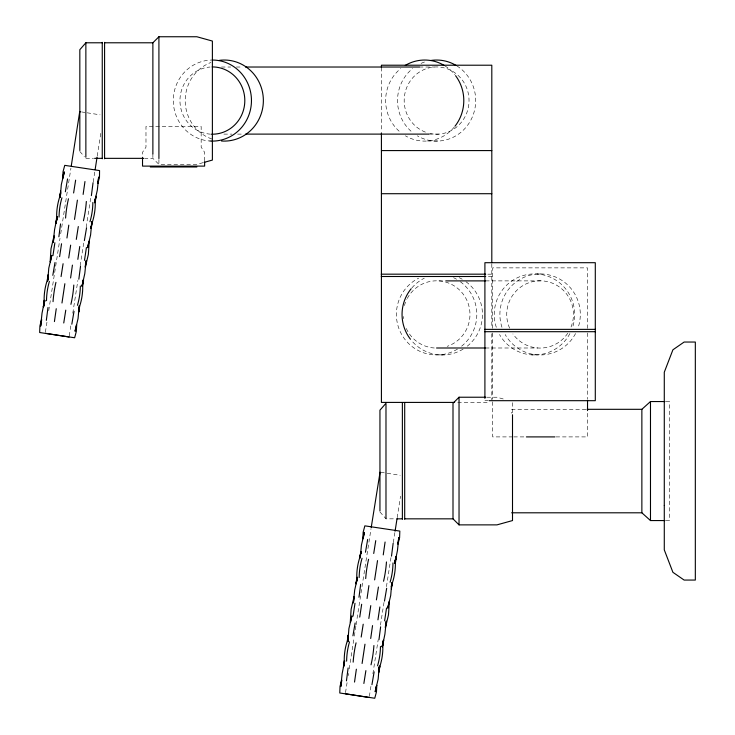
<?xml version="1.0" encoding="UTF-8"?>
<svg xmlns="http://www.w3.org/2000/svg" width="735" height="735" viewBox="0 0 735 735"><rect width="100%" height="100%" fill="white"/><g stroke="black" fill="none" stroke-linecap="round" stroke-linejoin="round"><path stroke-width="0.55" stroke-dasharray="3.67 2.76" d="M45.395 332.156L46.985 321.976M48.74 310.666L60.004 238.296M60.711 233.776L70.918 168.186M69.255 335.867L70.845 325.688M72.774 313.248L77.882 280.458M80.17 265.758L83.864 242.008M86.151 227.308L90.91 196.778M93.198 182.078L94.778 171.898M97.24 156.068L101.118 131.188M345.514 692.636L347.278 681.336M348.151 675.676L348.509 673.416M349.208 668.896L354.141 637.227M354.316 636.097L355.896 625.926M356.071 624.796L371.037 528.676M369.374 696.357L371.138 685.048M372.893 673.738L378.176 639.817M380.464 625.108L384.157 601.368M386.445 586.668L391.02 557.268M393.308 542.568L394.897 532.388M397.185 517.688L400.529 496.199M203.071 162.665L196.861 164.383L158.916 164.383L152.88 158.347L145.016 158.347M221.483 67.023L230.643 67.023M236.358 67.023L242.081 67.023M419.4 67.023L434.275 67.023M223.872 134.11L231.883 134.11M237.598 134.11L243.322 134.11M428.652 134.11L438.951 134.11M209.567 140.991L211.735 140.991M427.531 140.991L439.429 140.991M85.866 158.347L93.52 158.347M537.267 274.008L542.917 274.008M487.764 274.173L491.972 274.173L491.972 276.498L487.764 276.498M438.942 280.889L444.629 280.889M485.569 280.889L542.43 280.889M485.449 347.995L537.763 347.995M439.42 354.876L445.07 354.876M531.635 354.876L537.285 354.876M486.938 397.231L496.979 397.231L505.257 399.537M484.907 400.685L488.058 400.685M666.112 401.549L669.456 401.549L669.456 519.415L669.456 520.564L666.112 520.564M457.73 402.412L487.599 402.412M585.887 409.312L511.643 409.312L511.643 413.245M512.718 436.902L492.671 436.902L492.671 400.354M513.747 436.902L525.286 436.902M556.028 436.902L587.531 436.902L587.531 411.784M379.949 511.937L385.985 518.837L395.816 518.837M81.732 111.959L85.021 112.473M87.079 112.795L100.079 114.816M380.739 472.274L385.14 472.954M387.198 473.276L400.198 475.306M79.83 151.447L84.36 156.628M587.531 328.407L587.531 267.871L492.671 267.871L492.671 328.407M587.531 332.973L587.531 399.215M512.506 402.688L512.506 414.751M492.671 332.973L492.671 399.215M491.807 263.911L491.807 328.012M491.807 333.727L491.807 400.125M385.985 517.725L385.985 518.837M381.419 67.501L381.419 131.749M204.624 160.8L204.624 152.31L201.169 147.138L201.169 126.438L145.98 126.438L145.98 147.138L142.526 152.31L142.526 157.621M158.916 159.532L158.916 164.383M152.88 153.955L152.88 158.347M425.39 132.125A33.635 32.432 90 0 1 414.797 75.677A33.635 32.432 90 0 1 467.965 91.994A33.635 32.432 90 0 1 429.46 133.375M210.476 134.147A33.635 32.432 -90 0 1 179.956 100.796A33.635 32.432 -90 0 1 210.045 67.023M567.751 333.258A33.635 33.369 90 0 1 512.892 333.91M509.64 328.187A33.635 33.369 90 0 1 540.253 280.807A33.635 33.369 90 0 1 570.424 328.471M407.254 298.456A33.635 33.369 -90 0 1 462.15 292.806A33.635 33.369 -90 0 1 447.192 346.341M434.275 347.995A33.635 33.369 -90 0 1 406.152 328.187M403.506 318.678A33.635 33.369 -90 0 1 403.304 316.491M404.425 305.595A33.635 33.369 -90 0 1 406.749 299.43M211.753 141.092A40.535 39.084 90 0 1 173.304 101.053A40.535 39.084 90 0 1 210.816 60.068M211.818 138.988A40.535 39.084 -90 0 1 185.202 101.053A40.535 39.084 -90 0 1 210.936 62.475M456.867 65.902A40.535 39.084 -90 0 1 470.308 121.091A40.535 39.084 -90 0 1 417.296 135.81M411.04 131.225A40.535 39.084 -90 0 1 412.611 68.575M421.072 63.375A40.535 39.084 -90 0 1 426.245 61.483M444.969 65.902A40.535 39.084 -90 0 1 454.873 74.795M454.267 127.091A40.535 39.084 -90 0 1 405.398 135.81M399.142 131.216A40.535 39.084 -90 0 1 400.713 68.575M457.519 349.07A40.535 40.214 90 0 1 401.411 334.048A40.535 40.214 90 0 1 418.656 278.17M453.55 277.683A40.535 40.214 90 0 1 456.554 279.245M460.34 281.725A40.535 40.214 90 0 1 461.231 346.488M459.2 277.683A40.535 40.214 -90 0 1 462.205 279.245M465.99 281.725A40.535 40.214 -90 0 1 466.881 346.488M463.169 349.07A40.535 40.214 -90 0 1 411.168 340.149M411.903 287.863A40.535 40.214 -90 0 1 424.306 278.17M501.968 327.296A40.535 40.214 -90 0 1 540.657 273.916A40.535 40.214 -90 0 1 577.866 328.361M575.56 333.543A40.535 40.214 -90 0 1 505.184 334.554M496.318 327.296A40.535 40.214 -90 0 1 535.007 273.916A40.535 40.214 -90 0 1 572.216 328.361M569.919 333.543A40.535 40.214 -90 0 1 499.534 334.554"/><path stroke-width="1.1" d="M47.803 280.053L48.786 268.146L51.781 255.449L50.393 261.816M60.399 195.381L61.327 184.568L64.322 171.871L62.879 178.228M76.449 324.888L75.062 331.255L78.057 318.558L78.93 308.829M88.99 241.31L87.594 247.677L90.589 234.97L91.416 226.334M91.517 224.157L91.618 221.979M350.503 622.297L351.9 615.939L348.904 628.636L347.875 641.627L348.068 639.468M360.619 553.694L361.445 545.048L364.441 532.351L363.044 538.718M376.614 685.378L375.172 691.736L378.167 679.039L379.15 667.132L378.911 669.291M389.109 601.79L387.712 608.157L390.708 595.46L391.691 583.553M50.155 261.779L51.009 248.761L54.013 236.064M62.686 178.201L63.045 171.678L64.744 165.357L99.556 170.584L99.482 177.144L97.902 183.484M76.688 324.925L76.33 331.448L74.639 337.769L39.672 332.523L39.901 325.982L41.472 319.642M89.229 241.346L88.365 254.365L85.37 267.062M350.273 622.26L351.128 609.241L354.123 596.544M362.805 538.682L363.163 532.158L364.863 525.847L399.831 531.093L399.592 537.625L398.021 543.964M376.807 685.406L376.449 691.929L374.749 698.25L339.781 693.004L340.02 686.462L341.591 680.132M389.339 601.827L388.484 614.846L385.489 627.543M41.711 319.679L40.682 326.101L42.033 313.156L44.403 301.46M54.243 236.1L53.223 242.513L54.574 229.568L56.944 217.872M385.25 627.515L386.27 621.093L384.919 634.039L382.558 645.734M397.782 543.928L398.811 537.505L397.46 550.451L395.09 562.156M48.06 274.614L47.527 281.11L48.198 275.726M46.333 320.368L48.005 307.478M60.601 191.036L60.068 197.522L60.601 193.222M58.864 236.789L60.536 223.89M80.51 266.336L78.838 279.226M78.783 312.09L79.316 305.595L78.516 312.053L79.83 305.677A61.327 61.327 0 0 0 82.724 286.384L83.331 279.906L81.98 286.273L84.801 273.549L86.151 260.603L85.131 267.025M93.051 182.749L91.379 195.648M91.315 228.511L91.847 222.016L91.048 228.466L92.371 222.089A61.336 61.336 0 0 0 95.265 202.805L95.872 196.328L94.512 202.695L97.342 189.97L98.692 177.025L97.672 183.447M348.179 635.095L347.646 641.591L348.445 635.141L347.122 641.517A61.336 61.336 0 0 0 344.228 660.802L343.723 666.204L344.228 660.802M346.451 680.858L348.114 667.959M360.72 551.516L360.187 558.012L360.986 551.562L359.663 557.929A61.327 61.327 0 0 0 356.769 577.223L356.163 583.7L357.513 577.333L354.693 590.058L353.342 603.003L354.362 596.581M358.983 597.279L360.655 584.38M380.629 626.817L378.957 639.716M378.892 672.58L379.425 666.085L378.892 670.384L379.297 667.159M393.161 543.238L391.498 556.138M391.433 588.992L391.966 582.497L391.433 586.806L391.829 583.581M52.948 255.624L54.877 242.761M86.427 247.502L84.497 260.355M353.066 616.114L354.996 603.251M386.546 607.983L384.616 620.845M47.848 280.063L48.142 276.819M60.481 195.4L60.674 193.231M78.507 312.053L78.801 308.81M91.241 226.306L91.048 228.466L91.847 222.016M348.252 637.3L348.445 635.141M360.793 553.721L360.986 551.562L359.663 557.929M391.36 586.796L391.645 583.544M48.115 275.717L47.012 281.027A61.336 61.336 0 0 0 44.118 300.321L43.503 306.798L44.863 300.431L43.236 306.761M44.118 300.321L43.512 306.798L44.633 300.394M391.387 587.89L392.49 582.579A61.327 61.327 0 0 0 395.384 563.295L395.981 556.808L394.631 563.175L396.257 556.845M395.384 563.295L395.99 556.808L394.86 563.212L395.99 556.808M59.618 256.625L61.547 243.763M79.766 246.501L77.837 259.354M359.737 617.106L361.666 604.253M379.876 606.981L377.946 619.844M52.819 275.331L55.006 262.505M65.36 191.743L67.546 178.927M74.014 311.374L71.828 324.199M86.555 227.795L84.369 240.611M352.938 635.812L355.124 622.995M365.479 552.233L367.665 539.416M374.133 671.863L371.947 684.68M386.674 588.285L384.488 601.101M54.418 321.581L56.246 308.709M66.949 238.002L68.787 225.13M72.425 265.124L70.597 277.995M84.966 181.536L83.129 194.417M354.527 682.071L356.365 669.199M367.068 598.492L368.906 585.611M372.544 625.604L370.706 638.476M385.085 542.026L383.247 554.897M61.069 276.562L63.091 263.718M73.61 192.983L75.631 180.139M65.773 310.142L63.752 322.987M78.305 226.555L76.284 239.399M361.188 637.052L363.209 624.208M373.72 553.473L375.75 540.629M365.892 670.623L363.862 683.467M378.424 587.044L376.403 599.889M63.228 176.088L63.532 173.938L63.201 176.088M61.97 302.995L64.864 283.71M68.722 257.994L70.652 245.132M74.511 219.416L77.405 200.131M362.089 663.484L364.983 644.191M368.841 618.475L370.771 605.622M374.629 579.897L377.524 560.612M71.267 165.926L79.72 111.646L80.63 111.784M95.127 169.638L97.066 157.198M371.212 527.546L380.068 472.164M395.072 531.258L397.01 518.818M341.83 680.16L340.801 686.582L342.152 673.637L344.283 662.998M94.742 202.731L95.872 196.328M82.21 286.31L83.331 279.906M356.163 583.7L357.293 577.297M344.752 660.884L343.355 667.242M59.544 197.449L60.647 192.138L59.544 197.449A61.336 61.336 0 0 0 56.65 216.733L56.044 223.22L57.403 216.853L55.777 223.183M379.949 666.158L378.847 671.478L379.949 666.158A61.336 61.336 0 0 0 382.843 646.874L383.45 640.387L382.099 646.763L383.716 640.433M95.21 200.609L96.138 196.364M82.669 284.188L83.597 279.943M355.896 583.663L356.824 579.419M102.257 42.786L85.866 42.786L79.83 49.686L79.83 150.473M152.88 153.955L152.88 42.786L158.916 36.75L196.861 36.75L212.387 41.059L212.387 160.074L204.109 162.371M485.817 397.231L459.035 397.231L452.999 403.276L452.999 518.837L459.035 524.873L496.979 524.873L512.506 520.564L512.506 414.751M587.035 409.312L641.866 409.312L650.484 401.549L664.991 401.549M104.581 42.786L152.88 42.786M245.508 67.023L419.4 67.023M245.609 134.11L428.652 134.11M381.419 150.583L491.807 150.583M94.613 158.347L102.257 158.347M104.581 158.347L143.895 158.347M150.289 166.974L196.861 166.974M381.419 193.709L491.807 193.709M381.244 274.173L485.716 274.173M381.244 276.498L485.716 276.498M445.768 280.889L485.569 280.889M484.733 329.363L595.469 329.363M484.733 331.696L595.469 331.696M436.553 347.995L485.449 347.995M489.106 400.685L595.295 400.685L595.295 262.698L484.907 262.698L484.907 398.407M454.625 402.412L381.419 402.412L381.419 132.897M526.398 436.902L554.916 436.902M511.643 512.8L641.866 512.8L650.484 520.564L664.991 520.564M396.909 518.837L402.376 518.837M404.7 518.837L452.999 518.837M45.451 333.322L69.081 336.998M345.34 693.766L369.2 697.487M650.484 401.549L650.484 520.564M641.866 409.312L641.866 512.8M587.531 400.354L587.531 410.635M491.807 262.762L491.807 65.213L381.419 65.213L381.419 67.501M459.035 397.231L459.035 524.873M404.7 402.844L404.7 519.268M402.376 402.844L402.376 519.268M385.985 517.725L385.985 403.276L379.949 410.176L379.949 510.954M204.624 161.865L204.624 166.11L142.526 166.11L142.526 157.621M158.916 36.75L158.916 158.549M104.581 42.354L104.581 158.778M102.257 42.354L102.257 158.778M85.866 42.786L85.866 157.235M212.167 66.931A33.635 32.432 -90 0 1 244.81 100.888A33.635 32.432 -90 0 1 211.542 134.193M73.803 285.051A61.336 30.668 -81.5 0 1 70.909 304.336M80.335 286.025A61.327 53.113 -81.5 0 1 77.441 305.319M46.507 300.679A61.327 53.113 -81.5 0 1 49.401 281.386M53.039 301.653A61.336 30.668 -81.5 0 1 55.934 282.369M86.335 201.463A61.336 30.659 -81.5 0 1 83.441 220.757M92.867 202.447A61.327 53.113 -81.5 0 1 89.973 221.731M59.048 217.091A61.336 53.113 -81.5 0 1 61.933 197.807M65.58 218.075A61.336 30.659 -81.5 0 1 68.474 198.79M373.913 645.532A61.327 30.659 -81.5 0 1 371.019 664.817M380.454 646.515A61.336 53.113 -81.5 0 1 377.56 665.8M346.626 661.16A61.336 53.113 -81.5 0 1 349.52 641.875M353.158 662.143A61.336 30.668 -81.5 0 1 356.052 642.849M386.454 561.953A61.336 30.668 -81.5 0 1 383.56 581.238M392.986 562.937A61.327 53.113 -81.5 0 1 390.092 582.221M359.167 577.581A61.336 53.113 -81.5 0 1 362.052 558.297M365.699 578.564A61.336 30.668 -81.5 0 1 368.593 559.271M211.919 60.04A40.535 39.084 90 0 1 251.462 100.649A40.535 39.084 90 0 1 211.753 141.092M219.443 60.344A40.535 39.084 -90 0 1 263.35 99.51A40.535 39.084 -90 0 1 221.465 140.991M430.526 60.527A40.535 39.084 -90 0 1 455.921 65.332M405.27 65.406A40.535 39.084 -90 0 1 444.032 65.332M455.562 75.677A40.535 39.084 -90 0 1 454.974 126.218M410.47 339.267A40.535 40.214 -90 0 1 411.177 288.726M664.284 505.469L664.284 549.881L672.911 572.308L684.12 580.062L695.328 580.062L695.328 342.041L684.12 342.041L672.911 349.805L664.284 372.222L664.284 505.469M51.147 256.451L50.844 258.591L51.138 256.451M376.421 686.444L375.962 689.669L376.458 686.453M57.174 216.816L56.044 223.22L57.174 216.816M383.45 640.387L382.319 646.791L383.45 640.387"/></g></svg>
